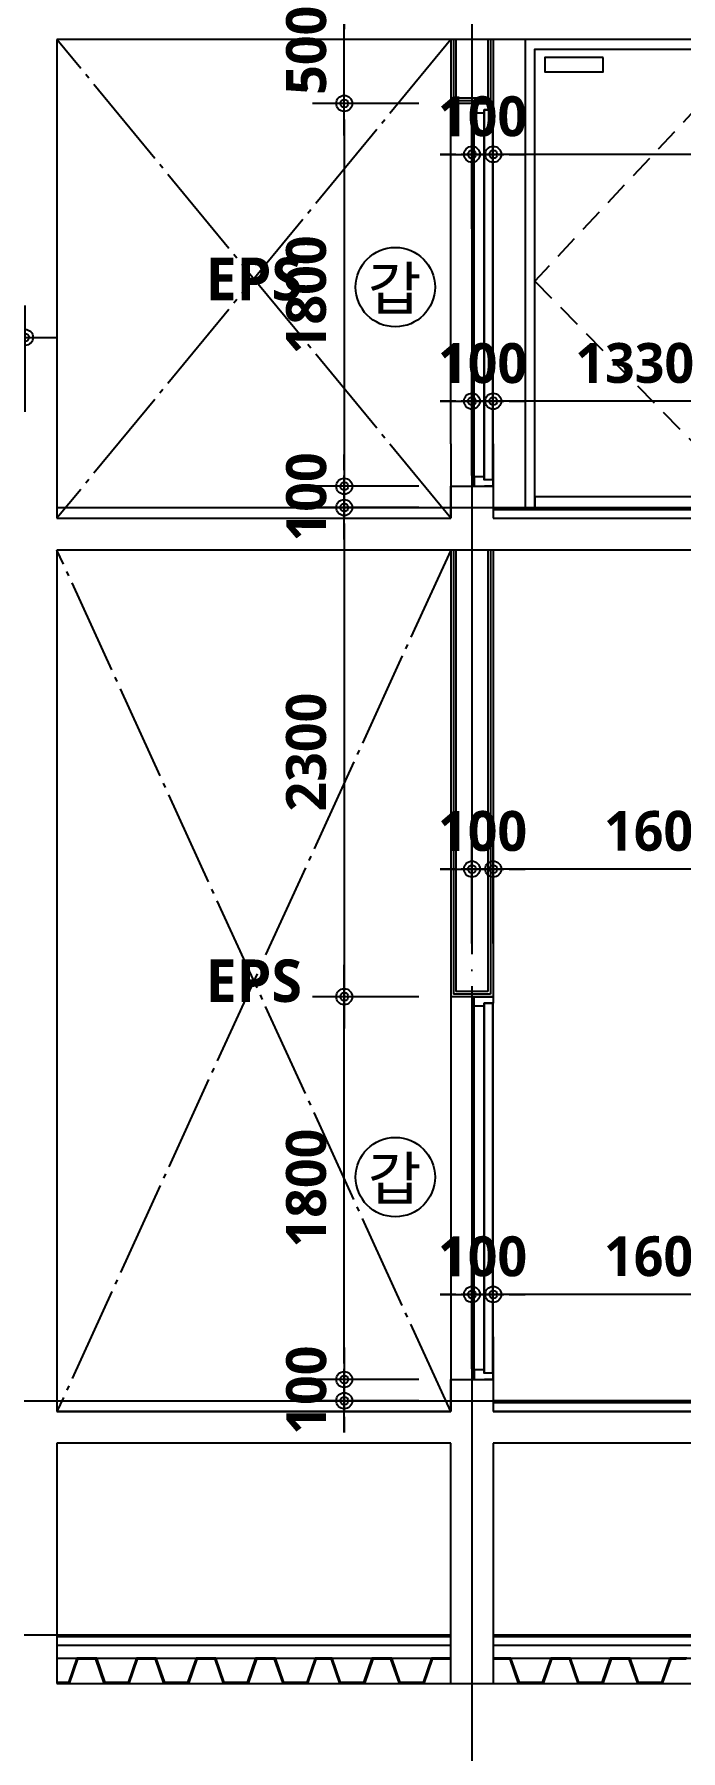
# Model space of a CAD drawing. Header units: millimetres. Extents: x 0 to 356400, y 0 to 68257.
# Drawn here: x 20019 to 23056, y 12055 to 20125 of the extents above; entities that cross this region are included whole.
import ezdxf
from ezdxf.enums import TextEntityAlignment as Align

# ---------------------------------------------------------------- set-up
doc = ezdxf.new("R2010")
doc.units = ezdxf.units.MM
doc.header["$LTSCALE"] = 75
for name, pattern in [('CEN', [62, 60, -1, 0, -1]), ('HID', [2.3, 1.5, -0.8]), ('STD_SHAFT', [7.3, 6, -0.5, 0.3, -0.5])]:
    doc.linetypes.add(name, pattern=pattern)
doc.layers.get('Defpoints').update_dxf_attribs({"color": 161})
for name, color, linetype in [('A-ANNO-SYMB', 7, 'Continuous'), ('A-ANNO-TEXT1', 7, 'Continuous'), ('A-ANNO-TITL', 7, 'Continuous'), ('A-CEN', 1, 'CEN'), ('A-DOOR', 4, 'Continuous'), ('A-FIN-TYP1', 6, 'Continuous'), ('A-FLOR-OPEN-BELO', 6, 'STD_SHAFT'), ('A-PS-HID', 5, 'HID'), ('A-SECT-DOOR', 8, 'Continuous'), ('A-SECT-DRBD', 4, 'Continuous'), ('A-SECT-ELEV', 8, 'Continuous'), ('A-SECT-MATR1', 4, 'Continuous'), ('A-SECT-STAIRS', 4, 'Continuous'), ('A-ST-AXIS-DIM', 7, 'Continuous'), ('A-ST-CONC', 2, 'Continuous'), ('A-WALL-DRY1', 7, 'Continuous')]:
    doc.layers.add(name, color=color, linetype=linetype)
doc.styles.add('2020음성 1차', font='NanumGothicBold.ttf')
doc.styles.add('SH_대대리576', font='')
doc.styles.add('SH_진천_나눔', font='NanumGothicBold.ttf')
doc.styles.get('SH_대대리576').set_extended_font_data('NanumGothic', bold=True)
doc.dimstyles.new('SHP 75 (in)', dxfattribs={"dimscale": 75, "dimtxt": 2.5, "dimasz": 1, "dimexe": 2, "dimexo": 2, "dimgap": 1, "dimtad": 1, "dimdec": 0, "dimzin": 0, "dimdsep": 46, "dimtxsty": 'SH_대대리576', "dimblk": 'DIMDOT', "dimblk1": 'NONE', "dimblk2": 'DIMDOT', "dimcen": 0.09, "dimclrd": 256, "dimclre": 256, "dimclrt": 3, "dimadec": 0, "dimazin": 1, "dimtfac": 1, "dimtdec": 0, "dimtix": 1, "dimtmove": 2, "dimatfit": 0, "dimldrblk": 'DIMDOT', "dimfxl": 1, "dimtfillclr": 3, "dimtolj": 1, "dimtzin": 0, "dimlwd": -1, "dimlwe": -1, "dimarcsym": 0})

# ---------------------------------------------------------------- blocks, each defined once
blk = doc.blocks.new('DIMDOT')
at = {"color": 0}
blk.add_line((-2, 0), (2, 0), dxfattribs=at)
for radius in [0.5, 0.25]:
    blk.add_circle((0, 0), radius, dxfattribs=at)
blk = doc.blocks.new('*D5573')
at = {"layer": 'A-ST-AXIS-DIM'}
for p, q in [((16825, 18350), (16825, 18850)), ((19975, 18350), (19975, 18850)), ((19900, 18700), (16900, 18700))]:
    blk.add_line(p, q, dxfattribs=at)
at = {"layer": 'Defpoints', "color": 0}
for p in [(16825, 18700), (16825, 18200), (19975, 18200)]:
    blk.add_point(p, dxfattribs=at)
at = {"layer": 'A-ST-AXIS-DIM', "linetype": 'ByBlock', "xscale": 75, "yscale": 75, "zscale": 75, "rotation": 180}
blk.add_blockref('DIMDOT', (16825, 18700), dxfattribs=at)
at = {"layer": 'A-ST-AXIS-DIM', "linetype": 'ByBlock', "xscale": 75, "yscale": 75, "zscale": 75}
blk.add_blockref('DIMDOT', (19975, 18700), dxfattribs=at)
at = {"layer": 'A-ST-AXIS-DIM', "color": 3, "insert": (18400, 18878.5), "char_height": 187.5, "attachment_point": 5, "style": 'SH_대대리576'}
blk.add_mtext('\\A1;3150', dxfattribs=at)
blk = doc.blocks.new('_None')
blk = doc.blocks.new('G$C41801AB3')
at = {"layer": 'A-CEN'}
for p, q in [((107.7, 1024.4), (107.7, 879.7)), ((37.6, 950), (162.4, 950))]:
    blk.add_line(p, q, dxfattribs=at)
at = {"layer": 'A-PS-HID'}
blk.add_lwpolyline([(45, 2145), (1055, 1065), (50, 40)], dxfattribs=at)
at = {"layer": 'A-SECT-DOOR'}
for p, q in [((107.6, 969.4), (254.9, 969.4)), ((142.6, 949.2), (226.6, 949.2))]:
    blk.add_line(p, q, dxfattribs=at)
for points in [[(1055, 1065), (1055, 2155), (45, 2155), (45, 2145), (45, 950), (45, 50), (45, 0), (0, 0), (0, 2200), (1100, 2200), (1100, 0), (1055, 0), (1055, 50)], [(734, 2115.8), (1007.2, 2115.8), (1007.2, 2049.2), (734, 2049.2)], [(1055, 50), (1055, 0), (45, 0), (45, 50), (59.8, 50)]]:
    blk.add_lwpolyline(points, close=True, dxfattribs=at)
for centre, radius, start, end in [((107.7, 950), 37.3, 22.93351, 359.06151), ((107.6, 949.4), 20, 90, 316.79224), ((254.9, 966.4), 3, 13.27695, 90), ((160, 900.8), 51.4, 109.86738, 137.31229), ((228.2, 986.3), 37.2, 267.58008, 322.19896), ((251.9, 965.7), 6.09, 339.58624, 13.27695)]:
    blk.add_arc(centre, radius, start, end, dxfattribs=at)
blk = doc.blocks.new('*D6690')
at = {"layer": 'A-ST-AXIS-DIM'}
for p, q in [((22175, 15850), (22175, 16350)), ((23775, 15850), (23775, 16350)), ((23700, 16200), (22250, 16200))]:
    blk.add_line(p, q, dxfattribs=at)
at = {"layer": 'Defpoints', "color": 0}
for p in [(22175, 16200), (22175, 15700), (23775, 15700)]:
    blk.add_point(p, dxfattribs=at)
at = {"layer": 'A-ST-AXIS-DIM', "linetype": 'ByBlock', "xscale": 75, "yscale": 75, "zscale": 75, "rotation": 180}
blk.add_blockref('DIMDOT', (22175, 16200), dxfattribs=at)
at = {"layer": 'A-ST-AXIS-DIM', "linetype": 'ByBlock', "xscale": 75, "yscale": 75, "zscale": 75}
blk.add_blockref('DIMDOT', (23775, 16200), dxfattribs=at)
at = {"layer": 'A-ST-AXIS-DIM', "color": 3, "insert": (22975, 16378.5), "char_height": 187.5, "attachment_point": 5, "style": 'SH_대대리576'}
blk.add_mtext('\\A1;1600', dxfattribs=at)
blk = doc.blocks.new('*D6691')
at = {"layer": 'A-ST-AXIS-DIM'}
for p, q in [((22075, 15850), (22075, 16350)), ((22175, 15850), (22175, 16350)), ((22000, 16200), (21925, 16200)), ((22075, 16200), (22175, 16200)), ((22250, 16200), (22325, 16200))]:
    blk.add_line(p, q, dxfattribs=at)
at = {"layer": 'Defpoints', "color": 0}
for p in [(22175, 16200), (22075, 15700), (22175, 15700)]:
    blk.add_point(p, dxfattribs=at)
at = {"layer": 'A-ST-AXIS-DIM', "linetype": 'ByBlock', "xscale": 75, "yscale": 75, "zscale": 75}
blk.add_blockref('DIMDOT', (22075, 16200), dxfattribs=at)
at = {"layer": 'A-ST-AXIS-DIM', "linetype": 'ByBlock', "xscale": 75, "yscale": 75, "zscale": 75, "rotation": 180}
blk.add_blockref('DIMDOT', (22175, 16200), dxfattribs=at)
at = {"layer": 'A-ST-AXIS-DIM', "color": 3, "insert": (22125, 16377.8), "char_height": 187.5, "attachment_point": 5, "style": 'SH_대대리576'}
blk.add_mtext('\\A1;100', dxfattribs=at)
blk = doc.blocks.new('*D6695')
at = {"layer": 'A-ST-AXIS-DIM'}
for p, q in [((22175, 13850), (22175, 14350)), ((23775, 13850), (23775, 14350)), ((23700, 14200), (22250, 14200))]:
    blk.add_line(p, q, dxfattribs=at)
at = {"layer": 'Defpoints', "color": 0}
for p in [(22175, 14200), (22175, 13700), (23775, 13700)]:
    blk.add_point(p, dxfattribs=at)
at = {"layer": 'A-ST-AXIS-DIM', "linetype": 'ByBlock', "xscale": 75, "yscale": 75, "zscale": 75, "rotation": 180}
blk.add_blockref('DIMDOT', (22175, 14200), dxfattribs=at)
at = {"layer": 'A-ST-AXIS-DIM', "linetype": 'ByBlock', "xscale": 75, "yscale": 75, "zscale": 75}
blk.add_blockref('DIMDOT', (23775, 14200), dxfattribs=at)
at = {"layer": 'A-ST-AXIS-DIM', "color": 3, "insert": (22975, 14378.5), "char_height": 187.5, "attachment_point": 5, "style": 'SH_대대리576'}
blk.add_mtext('\\A1;1600', dxfattribs=at)
blk = doc.blocks.new('*D6696')
at = {"layer": 'A-ST-AXIS-DIM'}
for p, q in [((22075, 13850), (22075, 14350)), ((22175, 13850), (22175, 14350)), ((22000, 14200), (21925, 14200)), ((22075, 14200), (22175, 14200)), ((22250, 14200), (22325, 14200))]:
    blk.add_line(p, q, dxfattribs=at)
at = {"layer": 'Defpoints', "color": 0}
for p in [(22175, 14200), (22075, 13700), (22175, 13700)]:
    blk.add_point(p, dxfattribs=at)
at = {"layer": 'A-ST-AXIS-DIM', "linetype": 'ByBlock', "xscale": 75, "yscale": 75, "zscale": 75}
blk.add_blockref('DIMDOT', (22075, 14200), dxfattribs=at)
at = {"layer": 'A-ST-AXIS-DIM', "linetype": 'ByBlock', "xscale": 75, "yscale": 75, "zscale": 75, "rotation": 180}
blk.add_blockref('DIMDOT', (22175, 14200), dxfattribs=at)
at = {"layer": 'A-ST-AXIS-DIM', "color": 3, "insert": (22125, 14377.8), "char_height": 187.5, "attachment_point": 5, "style": 'SH_대대리576'}
blk.add_mtext('\\A1;100', dxfattribs=at)
blk = doc.blocks.new('*D6700')
at = {"layer": 'A-ST-AXIS-DIM'}
for p, q in [((22175, 18050), (22175, 18550)), ((23505, 18050), (23505, 18550)), ((23430, 18400), (22250, 18400))]:
    blk.add_line(p, q, dxfattribs=at)
at = {"layer": 'Defpoints', "color": 0}
for p in [(22175, 18400), (22175, 17900), (23505, 17900)]:
    blk.add_point(p, dxfattribs=at)
at = {"layer": 'A-ST-AXIS-DIM', "linetype": 'ByBlock', "xscale": 75, "yscale": 75, "zscale": 75, "rotation": 180}
blk.add_blockref('DIMDOT', (22175, 18400), dxfattribs=at)
at = {"layer": 'A-ST-AXIS-DIM', "linetype": 'ByBlock', "xscale": 75, "yscale": 75, "zscale": 75}
blk.add_blockref('DIMDOT', (23505, 18400), dxfattribs=at)
at = {"layer": 'A-ST-AXIS-DIM', "color": 3, "insert": (22840, 18578.5), "char_height": 187.5, "attachment_point": 5, "style": 'SH_대대리576'}
blk.add_mtext('\\A1;1330', dxfattribs=at)
blk = doc.blocks.new('*D6701')
at = {"layer": 'A-ST-AXIS-DIM'}
for p, q in [((22075, 18050), (22075, 18550)), ((22175, 18050), (22175, 18550)), ((22000, 18400), (21925, 18400)), ((22075, 18400), (22175, 18400)), ((22250, 18400), (22325, 18400))]:
    blk.add_line(p, q, dxfattribs=at)
at = {"layer": 'Defpoints', "color": 0}
for p in [(22175, 18400), (22075, 17900), (22175, 17900)]:
    blk.add_point(p, dxfattribs=at)
at = {"layer": 'A-ST-AXIS-DIM', "linetype": 'ByBlock', "xscale": 75, "yscale": 75, "zscale": 75}
blk.add_blockref('DIMDOT', (22075, 18400), dxfattribs=at)
at = {"layer": 'A-ST-AXIS-DIM', "linetype": 'ByBlock', "xscale": 75, "yscale": 75, "zscale": 75, "rotation": 180}
blk.add_blockref('DIMDOT', (22175, 18400), dxfattribs=at)
at = {"layer": 'A-ST-AXIS-DIM', "color": 3, "insert": (22125, 18577.8), "char_height": 187.5, "attachment_point": 5, "style": 'SH_대대리576'}
blk.add_mtext('\\A1;100', dxfattribs=at)
blk = doc.blocks.new('*D6710')
at = {"layer": 'A-ST-AXIS-DIM'}
for p, q in [((22175, 19210.7), (22175, 19710.7)), ((25125, 19210.7), (25125, 19710.7)), ((25050, 19560.7), (22250, 19560.7))]:
    blk.add_line(p, q, dxfattribs=at)
at = {"layer": 'Defpoints', "color": 0}
for p in [(22175, 19560.7), (22175, 19060.7), (25125, 19060.7)]:
    blk.add_point(p, dxfattribs=at)
at = {"layer": 'A-ST-AXIS-DIM', "linetype": 'ByBlock', "xscale": 75, "yscale": 75, "zscale": 75, "rotation": 180}
blk.add_blockref('DIMDOT', (22175, 19560.7), dxfattribs=at)
at = {"layer": 'A-ST-AXIS-DIM', "linetype": 'ByBlock', "xscale": 75, "yscale": 75, "zscale": 75}
blk.add_blockref('DIMDOT', (25125, 19560.7), dxfattribs=at)
at = {"layer": 'A-ST-AXIS-DIM', "color": 3, "insert": (23650, 19739.1), "char_height": 187.5, "attachment_point": 5, "style": 'SH_대대리576'}
blk.add_mtext('\\A1;2950', dxfattribs=at)
blk = doc.blocks.new('*D6711')
at = {"layer": 'A-ST-AXIS-DIM'}
for p, q in [((22075, 19210.7), (22075, 19710.7)), ((22175, 19210.7), (22175, 19710.7)), ((22000, 19560.7), (21925, 19560.7)), ((22075, 19560.7), (22175, 19560.7)), ((22250, 19560.7), (22325, 19560.7))]:
    blk.add_line(p, q, dxfattribs=at)
at = {"layer": 'Defpoints', "color": 0}
for p in [(22175, 19560.7), (22075, 19060.7), (22175, 19060.7)]:
    blk.add_point(p, dxfattribs=at)
at = {"layer": 'A-ST-AXIS-DIM', "linetype": 'ByBlock', "xscale": 75, "yscale": 75, "zscale": 75}
blk.add_blockref('DIMDOT', (22075, 19560.7), dxfattribs=at)
at = {"layer": 'A-ST-AXIS-DIM', "linetype": 'ByBlock', "xscale": 75, "yscale": 75, "zscale": 75, "rotation": 180}
blk.add_blockref('DIMDOT', (22175, 19560.7), dxfattribs=at)
at = {"layer": 'A-ST-AXIS-DIM', "color": 3, "insert": (22125, 19738.5), "char_height": 187.5, "attachment_point": 5, "style": 'SH_대대리576'}
blk.add_mtext('\\A1;100', dxfattribs=at)
blk = doc.blocks.new('G$CC3CFE1D9')
at = {"layer": 'A-DOOR'}
for p, q in [((0, 1755), (0, 1800)), ((0, 0), (0, 1755)), ((47, 45), (47, 1770)), ((87.5, 30), (87.5, 1770)), ((90, 0), (90, 1770)), ((0, 45), (0, 0))]:
    blk.add_line(p, q, dxfattribs=at)
for points in [[(0, 1800), (90, 1800), (90, 1770), (47, 1770), (47, 1755), (0, 1755)], [(49.5, 30), (49.5, 1770), (87.5, 1770)], [(49.5, 30), (49.5, 1770), (87.5, 1770)], [(0, 0), (90, 0), (90, 30), (47, 30), (47, 45), (0, 45)], [(87.5, 0), (49.5, 0)], [(87.5, 0), (49.5, 0)]]:
    blk.add_lwpolyline(points, dxfattribs=at)
blk = doc.blocks.new('갑종 TEXT100')
at = {"layer": 'A-ANNO-SYMB'}
blk.add_circle((0, 0), 280, dxfattribs=at)
at = {"layer": 'A-ANNO-TITL', "style": '2020음성 1차'}
blk.add_text('갑 ', height=300, dxfattribs=at).set_placement((46, -10), align=Align.MIDDLE_CENTER)
blk = doc.blocks.new('*D7243')
at = {"layer": 'A-ST-AXIS-DIM'}
for p, q in [((21475, 13875), (21475, 13950)), ((21825, 13800), (21325, 13800)), ((21475, 13800), (21475, 13700)), ((21825, 13700), (21325, 13700)), ((21475, 13625), (21475, 13550))]:
    blk.add_line(p, q, dxfattribs=at)
at = {"layer": 'Defpoints', "color": 0}
for p in [(21975, 13800), (21475, 13700), (21975, 13700)]:
    blk.add_point(p, dxfattribs=at)
at = {"layer": 'A-ST-AXIS-DIM', "linetype": 'ByBlock', "xscale": 75, "yscale": 75, "zscale": 75}
for p, rotation in [((21475, 13800), 270), ((21475, 13700), 90)]:
    blk.add_blockref('DIMDOT', p, dxfattribs=dict(at, rotation=rotation))
at = {"layer": 'A-ST-AXIS-DIM', "color": 3, "insert": (21297.2, 13750), "char_height": 187.5, "attachment_point": 5, "rotation": 90, "style": 'SH_대대리576'}
blk.add_mtext('\\A1;100', dxfattribs=at)
blk = doc.blocks.new('*D7244')
at = {"layer": 'A-ST-AXIS-DIM'}
for p, q in [((21825, 15600), (21325, 15600)), ((21475, 13875), (21475, 15525)), ((21825, 13800), (21325, 13800))]:
    blk.add_line(p, q, dxfattribs=at)
at = {"layer": 'Defpoints', "color": 0}
for p in [(21475, 15600), (21975, 15600), (21975, 13800)]:
    blk.add_point(p, dxfattribs=at)
at = {"layer": 'A-ST-AXIS-DIM', "linetype": 'ByBlock', "xscale": 75, "yscale": 75, "zscale": 75}
for p, rotation in [((21475, 15600), 90), ((21475, 13800), 270)]:
    blk.add_blockref('DIMDOT', p, dxfattribs=dict(at, rotation=rotation))
at = {"layer": 'A-ST-AXIS-DIM', "color": 3, "insert": (21296.5, 14700), "char_height": 187.5, "attachment_point": 5, "rotation": 90, "style": 'SH_대대리576'}
blk.add_mtext('\\A1;1800', dxfattribs=at)
blk = doc.blocks.new('*D7245')
at = {"layer": 'A-ST-AXIS-DIM'}
for p, q in [((21825, 17900), (21325, 17900)), ((21475, 17825), (21475, 15675)), ((21825, 15600), (21325, 15600))]:
    blk.add_line(p, q, dxfattribs=at)
at = {"layer": 'Defpoints', "color": 0}
for p in [(21975, 17900), (21475, 15600), (21975, 15600)]:
    blk.add_point(p, dxfattribs=at)
at = {"layer": 'A-ST-AXIS-DIM', "linetype": 'ByBlock', "xscale": 75, "yscale": 75, "zscale": 75}
for p, rotation in [((21475, 17900), 90), ((21475, 15600), 270)]:
    blk.add_blockref('DIMDOT', p, dxfattribs=dict(at, rotation=rotation))
at = {"layer": 'A-ST-AXIS-DIM', "color": 3, "insert": (21296.5, 16750), "char_height": 187.5, "attachment_point": 5, "rotation": 90, "style": 'SH_대대리576'}
blk.add_mtext('\\A1;2300', dxfattribs=at)
blk = doc.blocks.new('*D7246')
at = {"layer": 'A-ST-AXIS-DIM'}
for p, q in [((21475, 18075), (21475, 18150)), ((21825, 18000), (21325, 18000)), ((21475, 17900), (21475, 18000)), ((21825, 17900), (21325, 17900)), ((21475, 17825), (21475, 17750))]:
    blk.add_line(p, q, dxfattribs=at)
at = {"layer": 'Defpoints', "color": 0}
for p in [(21475, 18000), (21975, 18000), (21975, 17900)]:
    blk.add_point(p, dxfattribs=at)
at = {"layer": 'A-ST-AXIS-DIM', "linetype": 'ByBlock', "xscale": 75, "yscale": 75, "zscale": 75}
for p, rotation in [((21475, 18000), 270), ((21475, 17900), 90)]:
    blk.add_blockref('DIMDOT', p, dxfattribs=dict(at, rotation=rotation))
at = {"layer": 'A-ST-AXIS-DIM', "color": 3, "insert": (21297.2, 17950), "char_height": 187.5, "attachment_point": 5, "rotation": 90, "style": 'SH_대대리576'}
blk.add_mtext('\\A1;100', dxfattribs=at)
blk = doc.blocks.new('*D7247')
at = {"layer": 'A-ST-AXIS-DIM'}
for p, q in [((21825, 19800), (21325, 19800)), ((21475, 19725), (21475, 18075)), ((21825, 18000), (21325, 18000))]:
    blk.add_line(p, q, dxfattribs=at)
at = {"layer": 'Defpoints', "color": 0}
for p in [(21975, 19800), (21475, 18000), (21975, 18000)]:
    blk.add_point(p, dxfattribs=at)
at = {"layer": 'A-ST-AXIS-DIM', "linetype": 'ByBlock', "xscale": 75, "yscale": 75, "zscale": 75}
for p, rotation in [((21475, 19800), 90), ((21475, 18000), 270)]:
    blk.add_blockref('DIMDOT', p, dxfattribs=dict(at, rotation=rotation))
at = {"layer": 'A-ST-AXIS-DIM', "color": 3, "insert": (21296.5, 18900), "char_height": 187.5, "attachment_point": 5, "rotation": 90, "style": 'SH_대대리576'}
blk.add_mtext('\\A1;1800', dxfattribs=at)
blk = doc.blocks.new('*D7248')
at = {"layer": 'A-ST-AXIS-DIM'}
for p, q in [((21475, 20375), (21475, 20450)), ((21825, 20300), (21325, 20300)), ((21475, 19800), (21475, 20300)), ((21825, 19800), (21325, 19800)), ((21475, 19725), (21475, 19650))]:
    blk.add_line(p, q, dxfattribs=at)
at = {"layer": 'Defpoints', "color": 0}
for p in [(21475, 20300), (21975, 20300), (21975, 19800)]:
    blk.add_point(p, dxfattribs=at)
at = {"layer": 'A-ST-AXIS-DIM', "linetype": 'ByBlock', "xscale": 75, "yscale": 75, "zscale": 75}
for p, rotation in [((21475, 20300), 270), ((21475, 19800), 90)]:
    blk.add_blockref('DIMDOT', p, dxfattribs=dict(at, rotation=rotation))
at = {"layer": 'A-ST-AXIS-DIM', "color": 3, "insert": (21296.9, 20050), "char_height": 187.5, "attachment_point": 5, "rotation": 90, "style": 'SH_대대리576'}
blk.add_mtext('\\A1;500', dxfattribs=at)

msp = doc.modelspace()

# ---------------------------------------------------------------- linework, layer by layer
at = {"layer": 'A-CEN'}
for p, q in [((22075, 57500), (22075, 9200)), ((20125, 17900), (31225, 17900)), ((13325, 13700), (31225, 13700)), ((13325, 12600), (21975, 12600)), ((22175, 12600), (31225, 12600))]:
    msp.add_line(p, q, dxfattribs=at)
at = {"layer": 'A-FIN-TYP1'}
for p, q in [((20125, 12600), (21975, 12600)), ((20125, 12591), (21975, 12591)), ((22175, 12600), (28125, 12600)), ((22175, 12591), (28125, 12591))]:
    msp.add_line(p, q, dxfattribs=at)
for points in [[(22175, 17900), (25125, 17900), (25125, 18084.6), (25395, 18084.6), (25395, 18269.2), (25665, 18269.2), (25665, 18453.8), (25935, 18453.8), (25935, 18638.5), (26205, 18638.5), (26205, 18823.1), (26475, 18823.1), (26475, 19007.7), (28125, 19007.7)], [(22175, 17891), (25134, 17891), (25134, 18075.6), (25404, 18075.6), (25404, 18260.2), (25674, 18260.2), (25674, 18444.8), (25944, 18444.8), (25944, 18629.5), (26214, 18629.5), (26214, 18814.1), (26484, 18814.1), (26484, 18998.7), (28125, 18998.7)], [(22175, 13700), (23775, 13700), (23775, 13882.6), (24045, 13882.6), (24045, 14065.2), (24315, 14065.2), (24315, 14247.8), (24585, 14247.8), (24585, 14430.4), (24855, 14430.4), (24855, 14613), (25125, 14613), (25125, 14795.7), (25395, 14795.7), (25395, 14978.3), (25665, 14978.3), (25665, 15160.9), (25935, 15160.9), (25935, 15343.5), (26205, 15343.5), (26205, 15526.1), (26475, 15526.1), (26475, 15708.7), (28125, 15708.7)], [(22175, 13691), (23784, 13691), (23784, 13873.6), (24054, 13873.6), (24054, 14056.2), (24324, 14056.2), (24324, 14238.8), (24594, 14238.8), (24594, 14421.4), (24864, 14421.4), (24864, 14604), (25134, 14604), (25134, 14786.7), (25404, 14786.7), (25404, 14969.3), (25674, 14969.3), (25674, 15151.9), (25944, 15151.9), (25944, 15334.5), (26214, 15334.5), (26214, 15517.1), (26484, 15517.1), (26484, 15699.7), (28125, 15699.7)]]:
    msp.add_lwpolyline(points, dxfattribs=at)
at = {"layer": 'A-FLOR-OPEN-BELO'}
for p, q in [((21975, 20100), (20125, 17850)), ((21975, 17850), (20125, 20100)), ((21975, 17700), (20125, 13650)), ((21975, 13650), (20125, 17700))]:
    msp.add_line(p, q, dxfattribs=at)
at = {"layer": 'A-SECT-DRBD'}
for points in [[(21975, 12490), (21885, 12490), (21845.6, 12375.3), (21737.8, 12375.3), (21698.3, 12490), (21605, 12490), (21565.5, 12375.3), (21457.8, 12375.3), (21418.3, 12490), (21338.3, 12490), (21298.8, 12375.3), (21191.2, 12375.3), (21151.7, 12490), (21058.3, 12490), (21018.8, 12375.3), (20911, 12375.3), (20871.7, 12490), (20778.3, 12490), (20738.8, 12375.3), (20631.1, 12375.3), (20591.7, 12490), (20498.3, 12490), (20458.8, 12375.3), (20351.2, 12375.3), (20311.7, 12490), (20218.3, 12490), (20178.8, 12375.3), (20125, 12375.3)], [(21975, 12483.3), (21974.5, 12484.7), (21888.8, 12484.7), (21849.4, 12370), (21734, 12370), (21694.5, 12484.7), (21608.8, 12484.7), (21569.3, 12370), (21454, 12370), (21414.5, 12484.7), (21342.1, 12484.7), (21302.6, 12370), (21187.4, 12370), (21147.9, 12484.7), (21062.1, 12484.7), (21022.6, 12370), (20907.2, 12370), (20867.9, 12484.7), (20782.1, 12484.7), (20742.6, 12370), (20627.3, 12370), (20587.9, 12484.7), (20502.1, 12484.7), (20462.6, 12370), (20347.4, 12370), (20307.9, 12484.7), (20222.1, 12484.7), (20182.6, 12370), (20125, 12370)], [(23085, 12490), (23005, 12490), (22965.5, 12375.3), (22857.8, 12375.3), (22818.3, 12490), (22725, 12490), (22685.5, 12375.3), (22577.8, 12375.3), (22538.3, 12490), (22445, 12490), (22405.5, 12375.3), (22297.8, 12375.3), (22258.3, 12490), (22175, 12490)], [(23081.2, 12484.7), (23008.8, 12484.7), (22969.3, 12370), (22854, 12370), (22814.5, 12484.7), (22728.8, 12484.7), (22689.3, 12370), (22574, 12370), (22534.5, 12484.7), (22448.8, 12484.7), (22409.3, 12370), (22294, 12370), (22254.5, 12484.7), (22175, 12484.7)]]:
    msp.add_lwpolyline(points, dxfattribs=at)
at = {"layer": 'A-SECT-ELEV'}
msp.add_line((21975, 15600), (21975, 14000), dxfattribs=at)
msp.add_lwpolyline([(21975, 18200), (21975, 19800)], dxfattribs=at)
at = {"layer": 'A-SECT-MATR1'}
for p, q in [((20125, 12550), (21975, 12550)), ((22175, 12550), (28125, 12550)), ((20125, 12490), (21975, 12490)), ((22175, 12490), (28125, 12490))]:
    msp.add_line(p, q, dxfattribs=at)
at = {"layer": 'A-SECT-STAIRS'}
msp.add_line((23408.9, 13500), (22175, 13500), dxfattribs=at)
for points in [[(21975, 13650), (20125, 13650)], [(25125, 12600), (25125, 12783.3), (24855, 12783.3), (24855, 12966.7), (24585, 12966.7), (24585, 13150), (24315, 13150), (24315, 13333.3), (24045, 13333.3), (24045, 13516.7), (23775, 13516.7), (23775, 13700), (22175, 13700)], [(25075, 12600), (25075, 12733.3), (24805, 12733.3), (24805, 12916.7), (24535, 12916.7), (24535, 13100), (24265, 13100), (24265, 13283.3), (23995, 13283.3), (23995, 13466.7), (23725, 13466.7), (23725, 13650), (22175, 13650)]]:
    msp.add_lwpolyline(points, dxfattribs=at)
at = {"layer": 'A-ST-CONC'}
for p, q in [((24951.4, 20100), (20125, 20100)), ((20125, 20100), (20125, 17850)), ((25221.4, 17700), (20125, 17700)), ((20125, 17700), (20125, 13650)), ((21975, 13500), (20125, 13500)), ((20125, 13500), (20125, 12370)), ((23871, 13500), (22175, 13500)), ((20125, 12370), (28125, 12370))]:
    msp.add_line(p, q, dxfattribs=at)
for points in [[(22175, 17850), (25175, 17850), (25175, 18034.6), (25445, 18034.6), (25445, 18219.2), (25715, 18219.2), (25715, 18403.8), (25985, 18403.8), (25985, 18588.5), (26255, 18588.5), (26255, 18773.1), (26525, 18773.1), (26525, 18957.7), (28125, 18957.7)], [(21975, 17850), (21975, 18000), (22175, 18000), (22175, 17850)], [(20125, 17850), (21975, 17850)], [(22175, 13650), (23825, 13650), (23825, 13832.6), (24095, 13832.6), (24095, 14015.2), (24365, 14015.2), (24365, 14197.8), (24635, 14197.8), (24635, 14380.4), (24905, 14380.4), (24905, 14563), (25175, 14563), (25175, 14745.7), (25445, 14745.7), (25445, 14928.3), (25715, 14928.3), (25715, 15110.9), (25985, 15110.9), (25985, 15293.5), (26255, 15293.5), (26255, 15476.1), (26525, 15476.1), (26525, 15658.7), (28125, 15658.7)], [(21975, 13650), (21975, 13800), (22175, 13800), (22175, 13650)], [(20125, 13650), (21975, 13650)], [(21975, 12370), (21975, 13500)], [(22175, 13500), (22175, 12370)]]:
    msp.add_lwpolyline(points, dxfattribs=at)
at = {"layer": 'A-WALL-DRY1'}
for p, q in [((21975, 20100), (21975, 19800)), ((21987.5, 20100), (21987.5, 19812.5)), ((22000, 20100), (22000, 19825)), ((22150, 20100), (22150, 19825)), ((22162.5, 20100), (22162.5, 19812.5)), ((22175, 20100), (22175, 19800)), ((22175, 19800), (21975, 19800)), ((22162.5, 19812.5), (21987.5, 19812.5)), ((22150, 19825), (22000, 19825)), ((21975, 18200), (21975, 17850)), ((22175, 18200), (22175, 17850)), ((21975, 17700), (21975, 15600)), ((21987.5, 17700), (21987.5, 15612.5)), ((22000, 17700), (22000, 15625)), ((22150, 17700), (22150, 15625)), ((22162.5, 17700), (22162.5, 15612.5)), ((22175, 17700), (22175, 15600)), ((22175, 15600), (21975, 15600)), ((22162.5, 15612.5), (21987.5, 15612.5)), ((22150, 15625), (22000, 15625)), ((21975, 14000), (21975, 13650)), ((22175, 14000), (22175, 13650))]:
    msp.add_line(p, q, dxfattribs=at)

# ---------------------------------------------------------------- block references
at = {"xscale": -1}
msp.add_blockref('G$C41801AB3', (23425, 17900), dxfattribs=at)
for p in [(22085, 18000), (22085, 13800)]:
    msp.add_blockref('G$CC3CFE1D9', p)
at = {"xscale": 0.6666666666666666, "yscale": 0.6666666666666666, "zscale": 0.6666666666666666}
for p in [(21714.8, 18936.5), (21714.8, 14751.6)]:
    msp.add_blockref('갑종 TEXT100', p, dxfattribs=at)

# ---------------------------------------------------------------- texts
at = {"layer": 'A-ANNO-TEXT1', "style": 'SH_진천_나눔'}
for p in [(21050, 18975), (21050, 15675)]:
    msp.add_text('EPS', height=200, dxfattribs=at).set_placement(p, align=Align.MIDDLE_CENTER)

# ---------------------------------------------------------------- dimensions: what is measured, and where the dimension line sits
at = {"layer": 'A-ST-AXIS-DIM'}
for base, p1, p2, angle, picture, middle in [((21475, 20300), (21975, 19800), (21975, 20300), 270, '*D7248', (21296.9, 20050)), ((21475, 18000), (21975, 19800), (21975, 18000), 90, '*D7247', (21296.5, 18900)), ((22175, 19560.7), (22075, 19060.7), (22175, 19060.7), 180, '*D6711', (22125, 19738.5)), ((22175, 19560.7), (25125, 19060.7), (22175, 19060.7), 0, '*D6710', (23650, 19739.1)), ((16825, 18700), (19975, 18200), (16825, 18200), 0, '*D5573', (18400, 18878.5)), ((22175, 18400), (22075, 17900), (22175, 17900), 180, '*D6701', (22125, 18577.8)), ((22175, 18400), (23505, 17900), (22175, 17900), 0, '*D6700', (22840, 18578.5)), ((21475, 18000), (21975, 17900), (21975, 18000), 270, '*D7246', (21297.2, 17950)), ((21475, 15600), (21975, 17900), (21975, 15600), 90, '*D7245', (21296.5, 16750)), ((22175, 16200), (22075, 15700), (22175, 15700), 180, '*D6691', (22125, 16377.8)), ((22175, 16200), (23775, 15700), (22175, 15700), 0, '*D6690', (22975, 16378.5)), ((21475, 15600), (21975, 13800), (21975, 15600), 270, '*D7244', (21296.5, 14700)), ((22175, 14200), (22075, 13700), (22175, 13700), 180, '*D6696', (22125, 14377.8)), ((22175, 14200), (23775, 13700), (22175, 13700), 0, '*D6695', (22975, 14378.5)), ((21475, 13700), (21975, 13800), (21975, 13700), 90, '*D7243', (21297.2, 13750))]:
    dim = msp.add_linear_dim(base=base, p1=p1, p2=p2, angle=angle, dimstyle='SHP 75 (in)', override={"dimtxsty": 'SH_대대리576', "dimldrblk": 'DIMDOT'}, dxfattribs=at)
    dim.commit()
    dim.dimension.update_dxf_attribs({"geometry": picture, "text_midpoint": middle})

doc.saveas('drawing.dxf')
